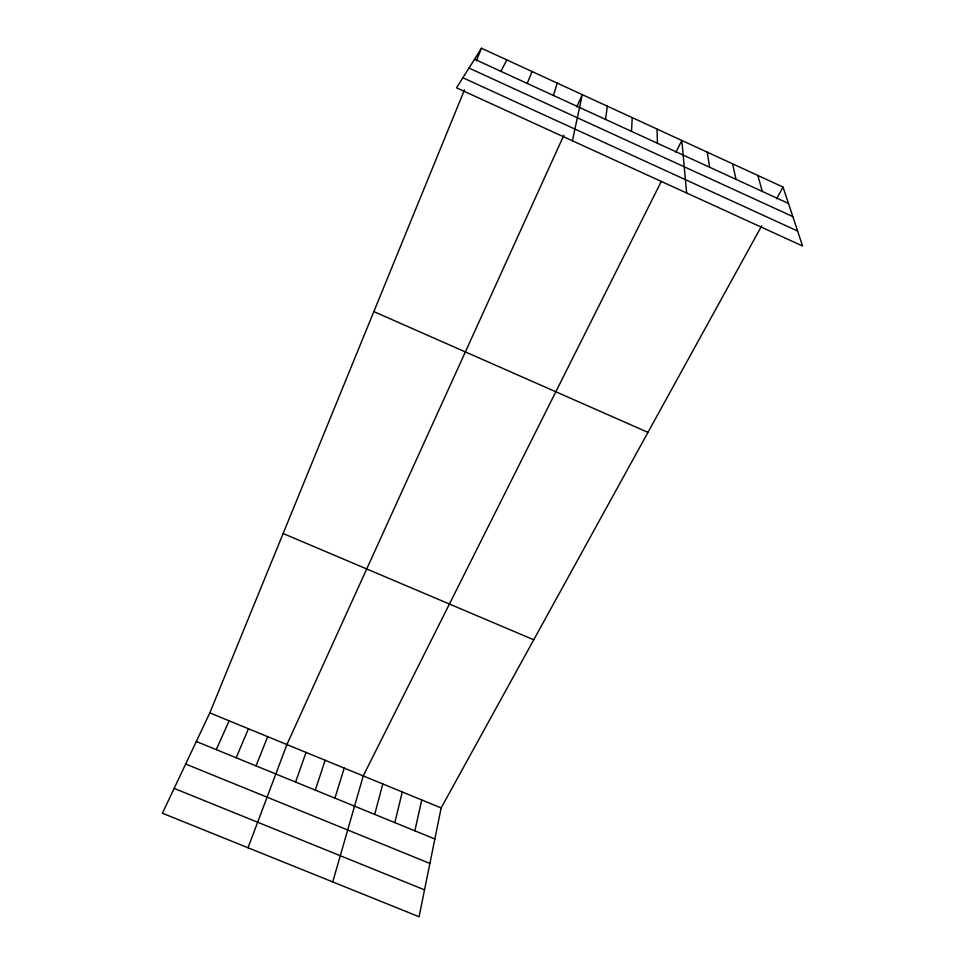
<?xml version="1.0" encoding="UTF-8"?>
<svg xmlns="http://www.w3.org/2000/svg" width="965" height="965" viewBox="0 0 965 965"><rect width="100%" height="100%" fill="white"/><g stroke="black" fill="none" stroke-linecap="round" stroke-linejoin="round"><path stroke-width="1.45" d="M631.532 131.361L632.22 117.633M605.586 119.431L607.299 106.162M761.735 225.762L441.15 807.934L419.075 916.75L162.422 813.23L209.815 712.882L464.479 89.866M572.414 140.806L582.305 94.654L576.732 106.91M414.854 830.805L421.753 799.961M394.806 822.614L402.296 791.963M374.697 814.4L382.803 783.954M332.744 881.926L363.25 775.92L661.29 181.432M553.44 95.475L557.215 83.111M334.939 798.151L344.228 768.116M315.278 790.118L325.169 760.275M295.579 782.06L306.062 752.423M248.041 847.752L286.907 744.558L563.837 135.281M256.014 765.896L267.703 736.669M527.228 83.436L532.053 71.531M476.36 60.807L481.487 48.25L783.037 187.053L802.578 246.003L456.505 87.827L481.487 48.25M236.16 757.778L248.451 728.756M216.257 749.636L229.151 720.831M675.826 152.434L681.821 140.468L686.634 193.012M500.931 71.362L506.818 59.902M776.608 198.73L783.037 187.053M174.146 788.393L424.54 889.851M185.654 764.027L429.895 863.446M196.305 741.482L434.853 838.983M209.815 712.882L441.15 807.934M283.131 533.512L533.742 639.783M373.841 311.599L647.961 432.356M468.978 68.057L792.832 216.606M462.862 77.755L797.621 231.045M474.551 59.239L788.477 203.458M757.863 175.473L762.278 191.42M732.604 163.845L735.993 179.345M707.249 152.168L709.625 167.234M657.056 129.069L657.394 143.23"/></g></svg>
